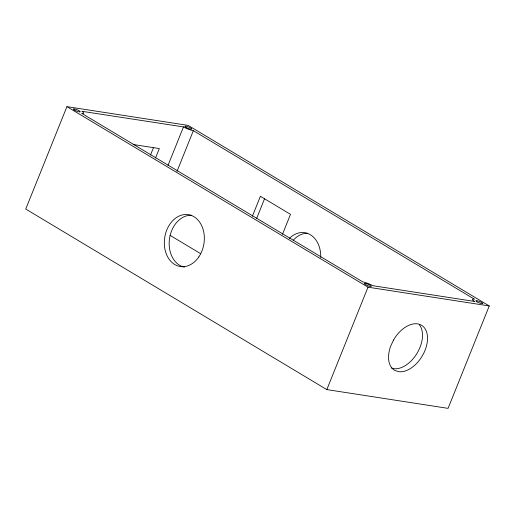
<?xml version="1.0" encoding="UTF-8"?>
<svg xmlns="http://www.w3.org/2000/svg" width="515" height="515" viewBox="0 0 515 515"><rect width="100%" height="100%" fill="white"/><g stroke="black" fill="none" stroke-linecap="round" stroke-linejoin="round"><path stroke-width="0.77" d="M66.924 106.637L25.75 209.051L326.825 389.598L448.076 408.363L489.25 305.949L188.175 125.403L66.924 106.637L368 287.177L489.25 305.949M150.496 155.06L153.431 147.741M155.511 158.066L159.335 148.558L133.353 144.535M167.999 165.444L183.488 126.915A7.5 1.442 21.9 0 0 193.357 130.675L474.367 299.176A7.5 1.442 21.9 0 0 474.534 301.436L372.68 285.671A7.5 1.442 21.9 0 0 362.811 281.911L81.782 113.39L82.722 113.493A7.5 1.442 21.9 0 0 81.879 111.291L183.488 126.915M176.973 171.424L193.357 130.675M252.382 216.223L260.397 196.292L290.499 214.343L282.49 234.274M256.637 218.45L264.652 198.52M326.825 389.598L368 287.177M391.361 367.929L394.155 368.753A26.246 16.416 -59.1 0 0 417.504 352.518A26.246 16.416 -59.1 0 0 419.384 324.785M170.085 235.349L200.386 253.522M293.196 240.299A26.246 19.847 -81.2 0 1 307.564 233.25M289.404 238.419A26.246 19.847 -81.2 0 1 310.455 234.782A26.246 19.847 -81.2 0 1 320.729 257.558M184.447 267.15A26.246 19.847 -81.2 0 1 169.493 238.805A26.246 19.847 -81.2 0 1 191.709 215.251M393.55 340.022L390.666 346.177A26.246 16.416 -59.1 0 0 394.979 370.53L399.17 371.759A26.246 16.416 -59.1 0 0 424.572 351.455A26.246 16.416 -59.1 0 0 419.789 324.424A26.246 16.416 -59.1 0 0 393.55 340.022M365.727 283.495L365.077 283.385A3.747 0.721 21.9 0 0 365.45 284.57A3.747 0.721 21.9 0 0 370.163 286.398A3.747 0.721 21.9 0 0 370.613 285.522L369.976 285.136A3.747 0.721 21.9 0 0 365.727 283.495M198.809 256.953A26.246 19.847 -81.2 0 0 189.063 214.781A26.246 19.847 -81.2 0 0 165.115 250.045A26.246 19.847 -81.2 0 0 198.809 256.953M185.915 127.289A3.747 0.721 21.9 0 0 191.728 129.156A3.747 0.721 21.9 0 0 187.383 126.548A3.747 0.721 21.9 0 0 185.915 127.289M74.366 110.017A3.747 0.721 21.9 0 0 80.173 111.884A3.747 0.721 21.9 0 0 75.827 109.283A3.747 0.721 21.9 0 0 74.366 110.017M476.954 301.816A3.747 0.721 21.9 0 0 482.767 303.676A3.747 0.721 21.9 0 0 478.422 301.075A3.747 0.721 21.9 0 0 476.954 301.816"/></g></svg>
